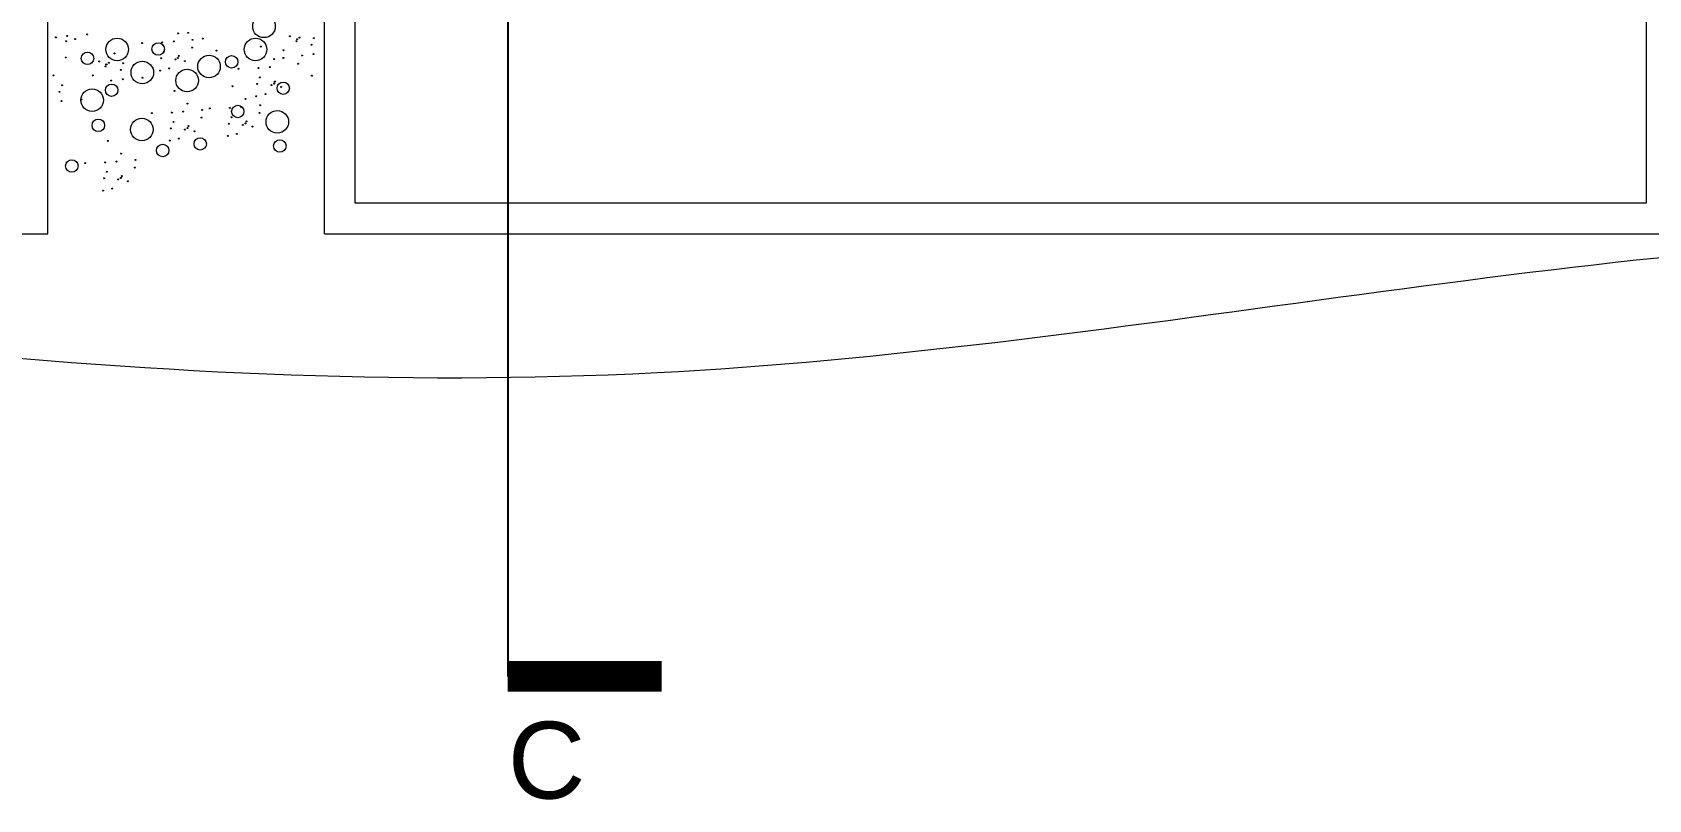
# Model space of a CAD drawing. Header units: millimetres. Extents: x 19901 to 59163, y 13732 to 30178.
# Drawn here: x 37971 to 38497, y 26672 to 26922 of the extents above; entities that cross this region are included whole.
import ezdxf

# ---------------------------------------------------------------- set-up
doc = ezdxf.new("R2010")
doc.units = ezdxf.units.MM
doc.layers.add('A-ANNO-SYMB', color=3, linetype='Continuous')
doc.layers.add('A-ANNO-TEXT', color=3, linetype='Continuous')
for name, color, linetype, lineweight in [('Curve di livello', 6, 'Continuous', 9), ('Vegetazione', 53, 'Continuous', 9), ('Verde', 86, 'Continuous', 5), ('Wall', 255, 'Continuous', 20)]:
    doc.layers.add(name, color=color, linetype=linetype, lineweight=lineweight)
doc.styles.get("Standard").update_dxf_attribs({"font": 'arial.ttf'})

msp = doc.modelspace()

# ---------------------------------------------------------------- linework, layer by layer
at = {"layer": 'A-ANNO-SYMB'}
msp.add_line((38125.48, 28901.29), (38125.48, 26712.18), dxfattribs=at)
at = {"layer": 'A-ANNO-SYMB', "const_width": 10}
msp.add_lwpolyline([(38175.48, 26712.18), (38125.48, 26712.18)], dxfattribs=at)
at = {"layer": 'Curve di livello'}
msp.add_open_spline([(37665.83, 26856.18), (37835.32, 26829.23), (38152.79, 26778.76), (38635.41, 26892.88), (39036.5, 26801.27), (39289.47, 26819.62), (39375.91, 26827.5)], degree=3, knots=[0, 0, 0, 0, 510.207258, 955.712193, 1456.747415, 1716.625225, 1716.625225, 1716.625225, 1716.625225], dxfattribs=at)
at = {"layer": 'Vegetazione'}
for centre, radius in [((38046.17, 26923.68), 3.67), ((37998.43, 26916.19), 3.67), ((38043.44, 26916.19), 3.67), ((37988.77, 26913.27), 2.02), ((38011.74, 26916.3), 2.02), ((38006.59, 26908.7), 3.67), ((38021.15, 26906.05), 3.67), ((38028.3, 26910.61), 3.67), ((38035.66, 26912.13), 2.02), ((37996.62, 26902.9), 2.02), ((38052.44, 26903.55), 2.02), ((37990.27, 26899.64), 3.67), ((37992.29, 26891.47), 2.02), ((38006.41, 26890.12), 3.67), ((38037.65, 26895.99), 2.02), ((38050.5, 26892.62), 3.67), ((38013.22, 26883.3), 2.02), ((38025.44, 26885.43), 2.02), ((38051.32, 26884.77), 2.02), ((37983.66, 26878.26), 2.02)]:
    msp.add_circle(centre, radius, dxfattribs=at)
at = {"layer": 'Verde'}
for centre in [(37978.49, 26920.11), (37982.2, 26920.58), (37988.68, 26921.07), (38018.23, 26921.37), (38021.46, 26921.58), (38026.24, 26919.72), (38054.63, 26920.45), (38057.77, 26920.01), (38062.4, 26919.84), (37981.78, 26918.85), (37984.74, 26919.53), (37997.55, 26914.86), (38006.58, 26918.26), (38013.08, 26918.46), (38013.59, 26915.42), (38016.8, 26918.77), (38022.77, 26916.79), (38022.93, 26919.3), (38030.73, 26915.82), (38045.19, 26917.11), (38052.51, 26915.92), (38056.7, 26918.85), (38056.95, 26919.5), (38061.62, 26917.69), (38062.27, 26914.68), (37981.67, 26913.55), (37992.57, 26912.26), (37994.64, 26910.66), (37994.89, 26911.31), (37995.71, 26911.83), (37999.57, 26909.51), (38000.34, 26911.66), (38012.4, 26909.31), (38012.72, 26913.31), (38015.37, 26909.98), (38017.34, 26912.93), (38018.18, 26913.41), (38018.46, 26914.05), (38020.46, 26912.36), (38037.85, 26909.9), (38044.35, 26910.11), (38048.07, 26910.42), (38049.5, 26913.02), (38052.47, 26913.4), (38057.26, 26911.54), (38058.57, 26914.2), (37977.69, 26907.73), (37980.48, 26904.53), (37990.45, 26907.73), (37996.51, 26906.02), (38000.22, 26906.49), (38006.7, 26906.98), (38035.9, 26904.18), (38044, 26904.95), (38044.87, 26907.06), (38048.62, 26904.57), (38049.45, 26905.05), (38049.73, 26905.69), (38051.73, 26904), (38061.75, 26907.64), (37979.7, 26902.38), (37980.35, 26899.36), (37986.83, 26899.85), (38017.03, 26902.66), (38021.34, 26898.57), (38040.21, 26900.09), (38043.67, 26900.95), (38046.64, 26901.63), (38009.69, 26895.45), (38016.19, 26895.65), (38019.91, 26895.96), (38025.89, 26893.98), (38026.04, 26896.49), (38028.56, 26896.97), (38035.06, 26897.17), (38035.58, 26894.13), (38038.78, 26897.49), (38044.76, 26895.5), (38044.91, 26898.01), (38015.83, 26890.5), (38016.7, 26892.61), (38020.45, 26890.12), (38021.29, 26890.6), (38021.57, 26891.24), (38023.57, 26889.55), (38034.38, 26888.02), (38034.7, 26892.02), (38037.35, 26888.7), (38039.33, 26891.64), (38040.16, 26892.12), (38040.44, 26892.76), (38042.44, 26891.07), (37995.35, 26886.41), (38015.51, 26886.5), (38018.48, 26887.18), (37988.02, 26879.2), (37994.52, 26879.4), (37998.24, 26879.71), (37999.67, 26882.31), (38004.21, 26877.73), (38004.36, 26880.24), (37994.16, 26874.25), (37995.03, 26876.36), (37998.78, 26873.87), (37999.62, 26874.35), (37999.9, 26874.99), (38001.9, 26873.3), (37993.84, 26870.25), (37996.81, 26870.92)]:
    msp.add_circle(centre, 0.158, dxfattribs=at)
at = {"layer": 'Wall'}
for p, q in [((37975.82, 26856.17), (37975.82, 27356.17)), ((38495.82, 27356.17), (38495.82, 26866.17)), ((38065.82, 26856.17), (38065.82, 27266.17)), ((38075.82, 26866.17), (38075.82, 27266.17)), ((38495.82, 26866.17), (38075.82, 26866.17)), ((37965.82, 26856.17), (37975.82, 26856.17)), ((38065.82, 26856.17), (38505.82, 26856.17))]:
    msp.add_line(p, q, dxfattribs=at)

# ---------------------------------------------------------------- texts
at = {"layer": 'A-ANNO-TEXT', "insert": (38125.48, 26697.45), "char_height": 25, "attachment_point": 1}
msp.add_mtext_dynamic_manual_height_columns('C', width=228.0682, gutter_width=12.5, heights=[0], dxfattribs=at)

doc.saveas('drawing.dxf')
